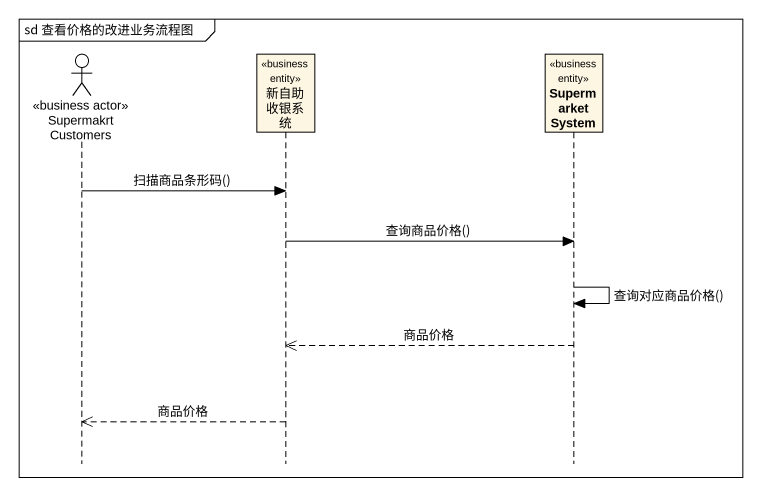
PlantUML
@startuml
mainframe sd 查看价格的改进业务流程图
hide footbox
actor SupermakrtCustomers <<business actor>>
participant 新自助收银系统 <<business entity>>
participant SupermarketSystem <<business entity>>

SupermakrtCustomers -> 新自助收银系统 : 扫描商品条形码()
新自助收银系统 -> SupermarketSystem : 查询商品价格()
SupermarketSystem -> SupermarketSystem : 查询对应商品价格()
SupermarketSystem -->> 新自助收银系统 : 商品价格
新自助收银系统 -->> SupermakrtCustomers : 商品价格
@enduml
